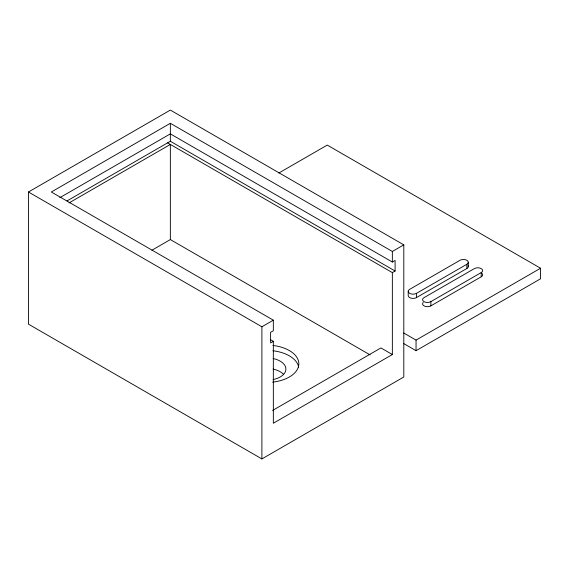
<?xml version="1.0" encoding="UTF-8"?>
<svg xmlns="http://www.w3.org/2000/svg" width="569" height="569" viewBox="0 0 569 569"><rect width="100%" height="100%" fill="white"/><g stroke="black" fill="none" stroke-linecap="round" stroke-linejoin="round"><path stroke-width="0.85" d="M28.45 192.002L170.351 110.08L403.798 244.855L403.798 376.998L261.896 458.92L28.45 324.145L28.45 192.002L261.896 326.784L273.34 320.176L273.34 330.745L270.595 332.332L270.595 342.901L273.34 341.315L273.34 423.244L392.354 354.53L392.354 272.608L167.599 142.847M403.798 244.855L392.354 251.462L170.351 123.295L51.338 192.002L273.34 320.176M59.781 197.699L170.351 133.864L392.354 262.039L395.099 260.453L395.099 271.022L392.354 272.608M67.021 200.921L170.351 141.261L395.099 271.022M68.998 202.948L170.351 144.434L170.351 239.577L370.149 354.928M278.824 173.04L327.246 145.081L540.55 268.234L540.55 278.803L416.046 350.689L403.77 343.598M151.923 250.211L170.351 239.577M416.501 293.341L466.857 264.272A4.858 2.802 0 0 0 466.857 260.303A4.858 2.802 0 0 0 459.987 260.303L409.637 289.372A4.858 2.802 0 0 0 409.637 293.341A4.858 2.802 0 0 0 416.501 293.341L416.501 297.566A4.858 2.802 0 0 1 411.209 298.177A4.858 2.802 0 0 1 408.215 295.588L408.215 291.356M416.501 297.566L466.857 268.497A4.858 2.802 0 0 0 468.109 265.787M430.875 301.634L481.225 272.565A4.858 2.802 0 0 0 481.225 268.604A4.858 2.802 0 0 0 474.361 268.604L424.012 297.672A4.858 2.802 0 0 0 424.012 301.634A4.858 2.802 0 0 0 430.875 301.634L430.875 305.866A4.858 2.802 0 0 1 424.488 306.108A4.858 2.802 0 0 1 423.236 302.48M430.875 305.866L481.225 276.797A4.858 2.802 0 0 0 482 273.412M272.643 410.434L380.91 347.929L392.354 354.53M403.77 333.029L416.046 340.113L540.55 268.234M270.268 339.544L273.34 341.315M481.225 272.565L481.225 276.797M468.273 262.288L468.273 266.512M466.857 264.272L466.857 268.497M416.046 340.113L416.046 350.689M392.354 251.462L392.354 262.039M261.896 326.784L261.896 458.92M170.351 123.295L170.351 141.261M273.113 369.103A19.417 11.209 0 0 1 283.291 374.032M273.113 358.534A19.417 11.209 0 0 1 285.894 369.068A19.417 11.209 0 0 1 273.113 379.601M272.942 345.475A32.369 18.685 0 0 1 298.839 363.876A32.369 18.685 0 0 1 272.636 382.126M272.942 350.76A32.369 18.685 0 0 1 298.661 367.119"/></g></svg>
